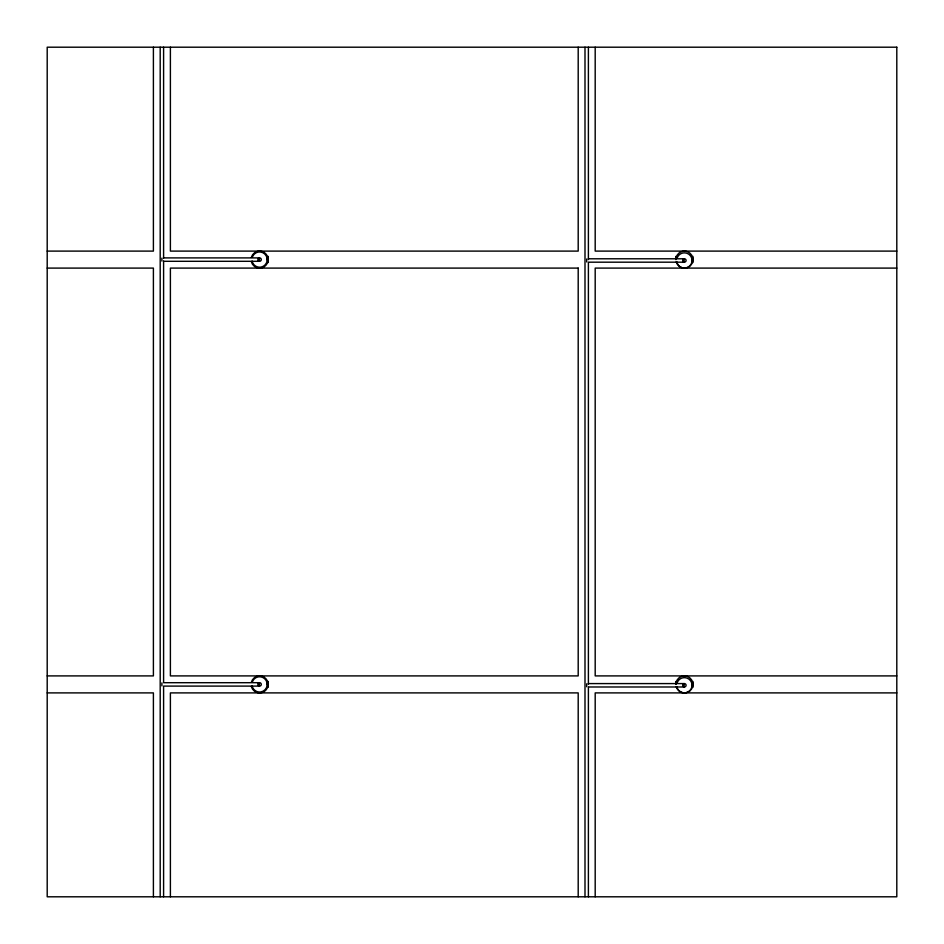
<?xml version="1.0" encoding="UTF-8"?>
<svg xmlns="http://www.w3.org/2000/svg" width="944" height="944" viewBox="0 0 944 944"><rect width="100%" height="100%" fill="white"/><g stroke="black" fill="none" stroke-linecap="round" stroke-linejoin="round"><path stroke-width="1.42" d="M268.155 262.243L268.167 256.355M47.2 251.104L153.4 251.104L153.4 47.2M896.8 251.104L595.192 251.104L595.192 47.2M163.595 257.901L259.34 257.901L259.34 261.299L163.595 261.299M588.395 258.786L684.14 258.786L684.14 262.184L588.395 262.184M47.2 268.096L153.4 268.096L153.4 675.904L47.2 675.904M896.8 268.096L595.192 268.096L595.192 675.904L896.8 675.904M588.395 683.586L684.14 683.586L684.14 686.984L588.395 686.984M47.2 692.896L153.4 692.896L153.4 896.8M896.8 692.896L595.192 692.896L595.192 896.8M691.905 259.034L692.023 261.028M691.905 683.834L692.023 685.828M267.105 258.149L267.223 260.143M267.105 682.949L267.223 684.943M692.896 256.355L692.896 262.538M692.896 681.45L692.896 687.35M675.904 256.355L675.904 259.6A8.496 8.496 0 0 1 687.987 251.895A8.496 8.496 0 0 1 689.863 266.114A8.496 8.496 0 0 1 676.199 261.795M675.904 681.45L675.904 684.4A8.496 8.496 0 0 1 687.987 676.695A8.496 8.496 0 0 1 689.863 690.914A8.496 8.496 0 0 1 676.199 686.595M588.395 47.2L588.395 259.6M588.395 262.55L588.395 684.4M588.395 687.35L588.395 896.8M586.696 259.01L586.696 261.948M586.696 683.81L586.696 686.748M584.997 47.2L584.997 896.8M578.2 47.2L578.2 251.104L170.392 251.104L170.392 47.2M578.2 896.8L578.2 692.896L170.392 692.896L170.392 896.8M268.096 259.6L268.096 262.538M268.096 681.45L268.096 687.35M163.595 47.2L163.595 258.054M163.595 261.004L163.595 682.701L259.34 682.701L259.34 686.099L163.595 686.099L163.595 896.8M161.896 258.125L161.896 261.075M161.896 682.925L161.896 685.875M160.197 47.2L160.197 896.8M251.399 682.205A8.496 8.496 0 0 1 264.473 677.438A8.496 8.496 0 0 1 264.473 691.362A8.496 8.496 0 0 1 251.399 686.595M251.399 257.405A8.496 8.496 0 0 1 264.473 252.638A8.496 8.496 0 0 1 264.473 266.562A8.496 8.496 0 0 1 251.399 261.795M676.895 261.925A7.646 7.646 0 0 0 683.857 268.108L685.851 267.99A7.646 7.646 0 0 0 684.943 252.85L682.949 252.968A7.646 7.646 0 0 0 677.178 257.983M252.095 261.051A7.646 7.646 0 0 0 259.057 267.223L261.051 267.105A7.646 7.646 0 0 0 260.143 251.977L258.149 252.095A7.646 7.646 0 0 0 252.378 257.098M676.895 686.725A7.646 7.646 0 0 0 683.857 692.908L685.851 692.79A7.646 7.646 0 0 0 684.943 677.65L682.949 677.768A7.646 7.646 0 0 0 677.178 682.783M252.095 685.851A7.646 7.646 0 0 0 259.057 692.023L261.051 691.905A7.646 7.646 0 0 0 260.143 676.777L258.149 676.895A7.646 7.646 0 0 0 252.378 681.898M896.8 47.2L47.2 47.2L47.2 896.8L896.8 896.8L896.8 47.2M578.2 268.096L170.392 268.096L170.392 675.904L578.2 675.904L578.2 268.096M258.75 685.875A1.699 1.699 0 0 0 261.299 684.4A1.699 1.699 0 0 0 258.75 682.925A1.699 1.699 0 0 0 258.75 685.875M683.55 261.948A1.699 1.699 0 0 0 686.099 260.485A1.699 1.699 0 0 0 683.55 259.01A1.699 1.699 0 0 0 683.55 261.948M258.75 261.075A1.699 1.699 0 0 0 261.299 259.6A1.699 1.699 0 0 0 258.75 258.125A1.699 1.699 0 0 0 258.75 261.075M683.55 686.748A1.699 1.699 0 0 0 686.099 685.285A1.699 1.699 0 0 0 683.55 683.81A1.699 1.699 0 0 0 683.55 686.748"/></g></svg>
